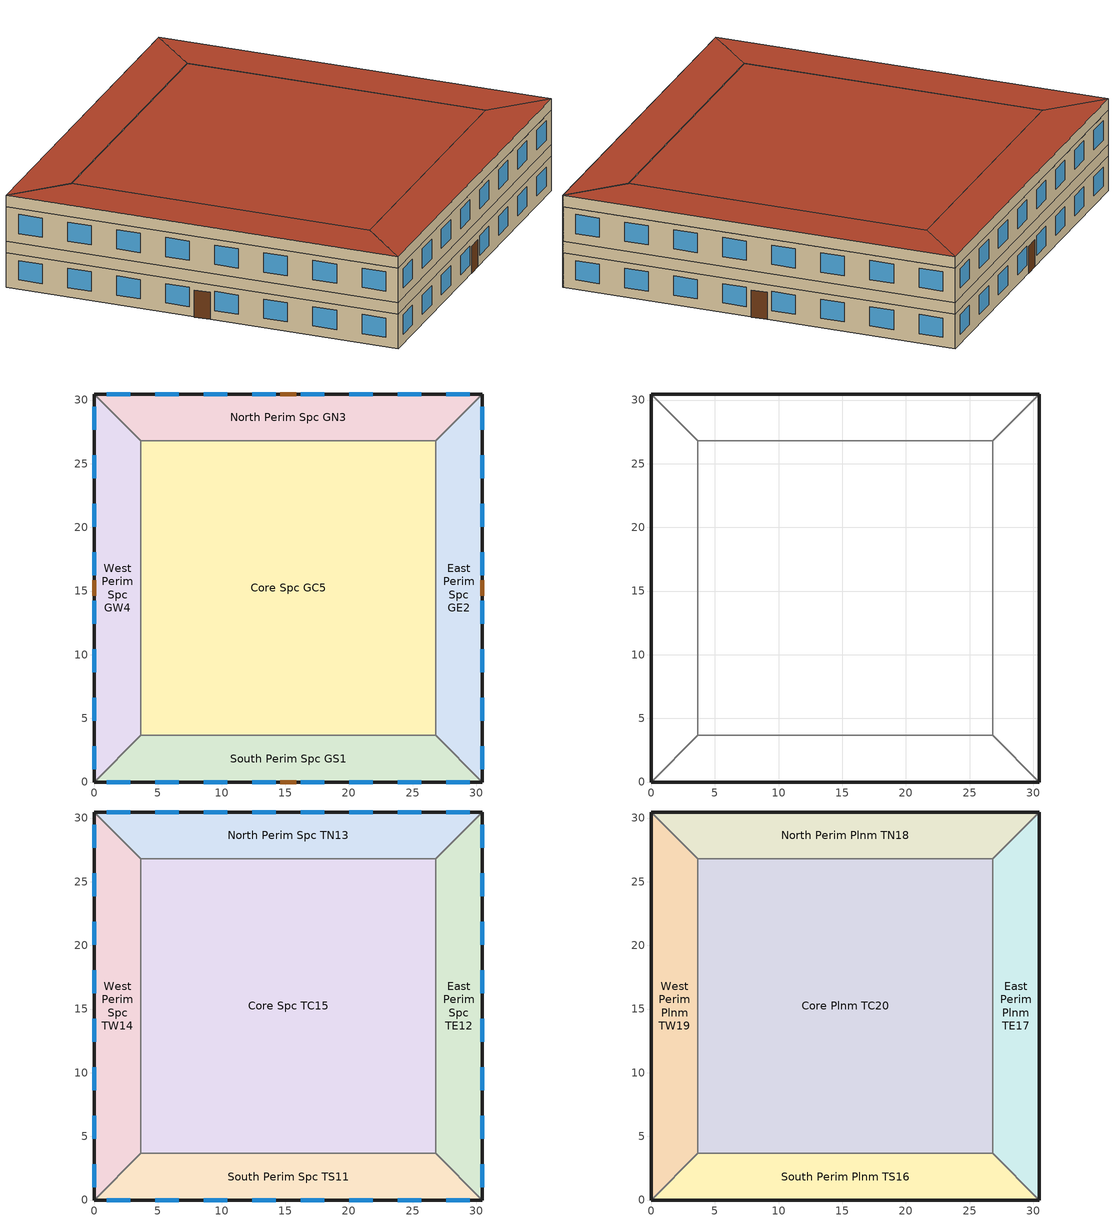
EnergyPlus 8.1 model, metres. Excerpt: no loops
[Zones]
South Perim Spc GS1
 floor ground (ext_slab_8in): 30.48,0 0,0 3.66,3.66 26.82,3.66 z0
 wall outside (nonres_ext_wall): 0,0 30.48,0 z0:2.74
 wall to East Perim Spc GE2 (int_wall): 30.48,0 26.82,3.66 z0:2.74
 wall to Core Spc GC5 (int_wall): 26.82,3.66 3.66,3.66 z0:2.74
 wall to West Perim Spc GW4 (int_wall): 3.66,3.66 0,0 z0:2.74
 window (nonres_window): 12.42,0 14.25,0 / 27.66,0 29.49,0 / 0.99,0 2.82,0 / 4.8,0 6.63,0 / 8.61,0 10.44,0 / 16.23,0 18.06,0 / 20.04,0 21.87,0 / 23.85,0 25.68,0 z0.76:2.29
 door (OpaqueDoor): 14.63,0 15.85,0 z0:2.13
 ceiling to South Perim Plnm GS6 (DropCeiling): 0,0 30.48,0 26.82,3.66 3.66,3.66 z2.74
East Perim Spc GE2
 floor ground (ext_slab_8in): 30.48,30.48 30.48,0 26.82,3.66 26.82,26.82 z0
 wall outside (nonres_ext_wall): 30.48,0 30.48,30.48 z0:2.74
 wall to North Perim Spc GN3 (int_wall): 30.48,30.48 26.82,26.82 z0:2.74
 wall to Core Spc GC5 (int_wall): 26.82,26.82 26.82,3.66 z0:2.74
 window (nonres_window): 30.48,12.42 30.48,14.25 / 30.48,27.66 30.48,29.49 / 30.48,0.99 30.48,2.82 / 30.48,4.8 30.48,6.63 / 30.48,8.61 30.48,10.44 / 30.48,16.23 30.48,18.06 / 30.48,20.04 30.48,21.87 / 30.48,23.85 30.48,25.68 z0.76:2.29
 door (OpaqueDoor): 30.48,14.63 30.48,15.85 z0:2.13
 ceiling to East Perim Plnm GE7 (DropCeiling): 30.48,30.48 26.82,26.82 26.82,3.66 30.48,0 z2.74
North Perim Spc GN3
 floor ground (ext_slab_8in): 30.48,30.48 26.82,26.82 3.66,26.82 0,30.48 z0
 wall outside (nonres_ext_wall): 30.48,30.48 0,30.48 z0:2.74
 wall to West Perim Spc GW4 (int_wall): 0,30.48 3.66,26.82 z0:2.74
 wall to Core Spc GC5 (int_wall): 3.66,26.82 26.82,26.82 z0:2.74
 window (nonres_window): 18.06,30.48 16.23,30.48 / 2.82,30.48 0.99,30.48 / 29.49,30.48 27.66,30.48 / 25.68,30.48 23.85,30.48 / 21.87,30.48 20.04,30.48 / 14.25,30.48 12.42,30.48 / 6.63,30.48 4.8,30.48 / 10.44,30.48 8.61,30.48 z0.76:2.29
 door (OpaqueDoor): 15.85,30.48 14.63,30.48 z0:2.13
 ceiling to North Perim Plnm GN8 (DropCeiling): 0,30.48 3.66,26.82 26.82,26.82 30.48,30.48 z2.74
West Perim Spc GW4
 floor ground (ext_slab_8in): 0,30.48 3.66,26.82 3.66,3.66 0,0 z0
 wall outside (nonres_ext_wall): 0,30.48 0,0 z0:2.74
 wall to Core Spc GC5 (int_wall): 3.66,3.66 3.66,26.82 z0:2.74
 window (nonres_window): 0,18.06 0,16.23 / 0,2.82 0,0.99 / 0,29.49 0,27.66 / 0,25.68 0,23.85 / 0,21.87 0,20.04 / 0,14.25 0,12.42 / 0,10.44 0,8.61 / 0,6.63 0,4.8 z0.76:2.29
 door (OpaqueDoor): 0,15.85 0,14.63 z0:2.13
 ceiling to West Perim Plnm GW9 (DropCeiling): 0,30.48 0,0 3.66,3.66 3.66,26.82 z2.74
Core Spc GC5
 floor ground (ext_slab_8in): 26.82,26.82 26.82,3.66 3.66,3.66 3.66,26.82 z0
 ceiling to Core Plnm GC10 (DropCeiling): 3.66,26.82 3.66,3.66 26.82,3.66 26.82,26.82 z2.74
South Perim Plnm GS6
 wall outside (nonres_ext_wall): 0,0 30.48,0 z2.74:3.66
 wall to East Perim Plnm GE7 (int_wall): 30.48,0 26.82,3.66 z2.74:3.66
 wall to Core Plnm GC10 (int_wall): 26.82,3.66 3.66,3.66 z2.74:3.66
 wall to West Perim Plnm GW9 (int_wall): 3.66,3.66 0,0 z2.74:3.66
East Perim Plnm GE7
 wall outside (nonres_ext_wall): 30.48,0 30.48,30.48 z2.74:3.66
 wall to North Perim Plnm GN8 (int_wall): 30.48,30.48 26.82,26.82 z2.74:3.66
 wall to Core Plnm GC10 (int_wall): 26.82,26.82 26.82,3.66 z2.74:3.66
North Perim Plnm GN8
 wall outside (nonres_ext_wall): 30.48,30.48 0,30.48 z2.74:3.66
 wall to West Perim Plnm GW9 (int_wall): 0,30.48 3.66,26.82 z2.74:3.66
 wall to Core Plnm GC10 (int_wall): 3.66,26.82 26.82,26.82 z2.74:3.66
West Perim Plnm GW9
 wall outside (nonres_ext_wall): 0,30.48 0,0 z2.74:3.66
 wall to Core Plnm GC10 (int_wall): 3.66,3.66 3.66,26.82 z2.74:3.66
South Perim Spc TS11
 floor to South Perim Plnm GS6 (int_slab_floor): 30.48,0 0,0 3.66,3.66 26.82,3.66 z3.66
 wall outside (nonres_ext_wall): 0,0 30.48,0 z3.66:6.4
 wall to East Perim Spc TE12 (int_wall): 30.48,0 26.82,3.66 z3.66:6.4
 wall to Core Spc TC15 (int_wall): 26.82,3.66 3.66,3.66 z3.66:6.4
 wall to West Perim Spc TW14 (int_wall): 3.66,3.66 0,0 z3.66:6.4
 window (nonres_window): 27.66,0 29.49,0 / 0.99,0 2.82,0 / 4.8,0 6.63,0 / 8.61,0 10.44,0 / 12.42,0 14.25,0 / 16.23,0 18.06,0 / 20.04,0 21.87,0 / 23.85,0 25.68,0 z4.42:5.94
 ceiling to South Perim Plnm TS16 (DropCeiling): 0,0 30.48,0 26.82,3.66 3.66,3.66 z6.4
East Perim Spc TE12
 floor to East Perim Plnm GE7 (int_slab_floor): 30.48,30.48 30.48,0 26.82,3.66 26.82,26.82 z3.66
 wall outside (nonres_ext_wall): 30.48,0 30.48,30.48 z3.66:6.4
 wall to North Perim Spc TN13 (int_wall): 30.48,30.48 26.82,26.82 z3.66:6.4
 wall to Core Spc TC15 (int_wall): 26.82,26.82 26.82,3.66 z3.66:6.4
 window (nonres_window): 30.48,27.66 30.48,29.49 / 30.48,0.99 30.48,2.82 / 30.48,4.8 30.48,6.63 / 30.48,8.61 30.48,10.44 / 30.48,12.42 30.48,14.25 / 30.48,16.23 30.48,18.06 / 30.48,20.04 30.48,21.87 / 30.48,23.85 30.48,25.68 z4.42:5.94
 ceiling to East Perim Plnm TE17 (DropCeiling): 30.48,30.48 26.82,26.82 26.82,3.66 30.48,0 z6.4
North Perim Spc TN13
 floor to North Perim Plnm GN8 (int_slab_floor): 30.48,30.48 26.82,26.82 3.66,26.82 0,30.48 z3.66
 wall outside (nonres_ext_wall): 30.48,30.48 0,30.48 z3.66:6.4
 wall to West Perim Spc TW14 (int_wall): 0,30.48 3.66,26.82 z3.66:6.4
 wall to Core Spc TC15 (int_wall): 3.66,26.82 26.82,26.82 z3.66:6.4
 window (nonres_window): 2.82,30.48 0.99,30.48 / 29.49,30.48 27.66,30.48 / 25.68,30.48 23.85,30.48 / 21.87,30.48 20.04,30.48 / 18.06,30.48 16.23,30.48 / 14.25,30.48 12.42,30.48 / 10.44,30.48 8.61,30.48 / 6.63,30.48 4.8,30.48 z4.42:5.94
 ceiling to North Perim Plnm TN18 (DropCeiling): 0,30.48 3.66,26.82 26.82,26.82 30.48,30.48 z6.4
West Perim Spc TW14
 floor to West Perim Plnm GW9 (int_slab_floor): 0,30.48 3.66,26.82 3.66,3.66 0,0 z3.66
 wall outside (nonres_ext_wall): 0,30.48 0,0 z3.66:6.4
 wall to Core Spc TC15 (int_wall): 3.66,3.66 3.66,26.82 z3.66:6.4
 window (nonres_window): 0,2.82 0,0.99 / 0,29.49 0,27.66 / 0,25.68 0,23.85 / 0,21.87 0,20.04 / 0,18.06 0,16.23 / 0,14.25 0,12.42 / 0,10.44 0,8.61 / 0,6.63 0,4.8 z4.42:5.94
 ceiling to West Perim Plnm TW19 (DropCeiling): 0,30.48 0,0 3.66,3.66 3.66,26.82 z6.4
Core Spc TC15
 floor to Core Plnm GC10 (int_slab_floor): 26.82,26.82 26.82,3.66 3.66,3.66 3.66,26.82 z3.66
 ceiling to Core Plnm TC20 (DropCeiling): 3.66,26.82 3.66,3.66 26.82,3.66 26.82,26.82 z6.4
South Perim Plnm TS16
 wall outside (nonres_ext_wall): 0,0 30.48,0 z6.4:7.31
 wall to East Perim Plnm TE17 (int_wall): 30.48,0 26.82,3.66 z6.4:7.31
 wall to Core Plnm TC20 (int_wall): 26.82,3.66 3.66,3.66 z6.4:7.31
 wall to West Perim Plnm TW19 (int_wall): 3.66,3.66 0,0 z6.4:7.31
 roof outside (nonres_roof): 0,0 30.48,0 26.82,3.66 3.66,3.66 z7.31
East Perim Plnm TE17
 wall outside (nonres_ext_wall): 30.48,0 30.48,30.48 z6.4:7.31
 wall to North Perim Plnm TN18 (int_wall): 30.48,30.48 26.82,26.82 z6.4:7.31
 wall to Core Plnm TC20 (int_wall): 26.82,26.82 26.82,3.66 z6.4:7.31
 roof outside (nonres_roof): 30.48,30.48 26.82,26.82 26.82,3.66 30.48,0 z7.31
North Perim Plnm TN18
 wall outside (nonres_ext_wall): 30.48,30.48 0,30.48 z6.4:7.31
 wall to West Perim Plnm TW19 (int_wall): 0,30.48 3.66,26.82 z6.4:7.31
 wall to Core Plnm TC20 (int_wall): 3.66,26.82 26.82,26.82 z6.4:7.31
 roof outside (nonres_roof): 0,30.48 3.66,26.82 26.82,26.82 30.48,30.48 z7.31
West Perim Plnm TW19
 wall outside (nonres_ext_wall): 0,30.48 0,0 z6.4:7.31
 wall to Core Plnm TC20 (int_wall): 3.66,3.66 3.66,26.82 z6.4:7.31
 roof outside (nonres_roof): 0,30.48 0,0 3.66,3.66 3.66,26.82 z7.31
Core Plnm TC20
 roof outside (nonres_roof): 3.66,26.82 3.66,3.66 26.82,3.66 26.82,26.82 z7.31
[Building]
Office Small AEDG-50: North Axis {deg}=0; Terrain=Suburbs; Loads Convergence Tolerance Value=0.5; Temperature Convergence Tolerance Value {deltaC}=0.4; Solar Distribution=FullInteriorAndExterior; Maximum Number of Warmup Days=25; Minimum Number of Warmup Days=6
[Site:Location]
Site:Location=Helena Regional Airport_MT_USA Design_Conditions; Latitude {N+ S-}=46.6; Longitude {W- E+}=-111.97; Time Zone Relative to GMT {GMT+/-}=-7; Elevation {m}=1167
[SizingPeriod:DesignDay] Day of Month=21; Dry-Bulb Temperature Range Modifier Type=DefaultMultipliers; Humidity Condition Type=Wetbulb; Barometric Pressure {Pa}=88069; Rain {Yes/No}=No; Snow on ground {Yes/No}=No; Daylight Savings Time Indicator=No
Name | Month | Day Type | Maximum Dry-Bulb Temperature {C} | Daily Dry-Bulb Temperature Range {C} | Wetbulb at Maximum Dry-Bulb {C} | Wind Speed {m/s} design conditions vs. traditional 6.71 m/s (15 mph) | Wind Direction {Degrees; N=0, S=180} | Solar Model Indicator | Clearness {0.0 to 1.1} | Wind Speed {m/s} design conditions vs. traditional 3.35 m/s (7mph) | ASHRAE Clear Sky Optical Depth for Beam Irradiance (taub) | ASHRAE Clear Sky Optical Depth for Diffuse Irradiance (taud)
Helena Regional Airport Ann Htg 99.6% Condns DB | 12 | WinterDesignDay | -26.3 | 0 | -26.3 | 1.6 | 300 | ASHRAEClearSky | 0
Helena Regional Airport Ann Clg .4% Condns DB=>MWB | 7 | SummerDesignDay | 33.7 | 16.1 | 16.4 |  | 290 | ASHRAETau |  | 4.9 | 0.38 | 2.232
[Site:WaterMainsTemperature]
Calculation Method=Correlation; Annual Average Outdoor Air Temperature {C}=7.1; Maximum Difference In Monthly Average Outdoor Air Temperatures {deltaC}=25.5
[Material]
Name | Roughness | Thickness {m} | Conductivity {W/m-K} | Density {kg/m3} | Specific Heat {J/kg-K} | Thermal Absorptance | Solar Absorptance | Visible Absorptance | Absorptance:Thermal | Absorptance:Solar | Absorptance:Visible
StdWood 6in | MediumSmooth | 0.15 | 0.12 | 540 | 1210 | 0.9 | 0.7 | 0.7
AC02 Acoustic Ceiling | MediumSmooth | 0.0127 | 0.057 | 288 | 1339 | 0.9 | 0.7 | 0.2
F08 Metal surface | Smooth | 0.0008 | 45.28 | 7824 | 500
F13 Built-up roofing | Rough | 0.0095 | 0.16 | 1120 | 1460 |  |  |  | 0.9 | 0.7
G01 13mm gypsum board | Smooth | 0.0127 | 0.16 | 800 | 1090 |  |  |  | 0.9 | 0.7 | 0.5
200mm Normalweight concrete wall; 200mm Normalweight concrete floor | MediumRough | 0.2032 | 2.31 | 2322 | 832
100mm Normalweight concrete floor | MediumRough | 0.1016 | 2.31 | 2322 | 832
[Material:NoMass]
CP02 CARPET PAD: VeryRough, 0.21648, 0.9, 0.7, 0.8
Nonres_Roof_Insulation: MediumSmooth, 2.59654, 0.9, 0.7, 0.7
Nonres_Exterior_Wall_Insulation: MediumSmooth, 1.37501, 0.9, 0.7, 0.7
Std Opaque Door Panel: MediumRough, 0.123457, 0.9, 0.7, 0.7
[Construction]
DropCeiling: AC02 Acoustic Ceiling
OpaqueDoor: Std Opaque Door Panel
int_wall: G01 13mm gypsum board, G01 13mm gypsum board
ext_slab_8in: 200mm Normalweight concrete floor
int_slab_floor: 100mm Normalweight concrete floor, CP02 CARPET PAD
nonres_roof: F13 Built-up roofing, Nonres_Roof_Insulation, F08 Metal surface
nonres_ext_wall: 200mm Normalweight concrete wall, Nonres_Exterior_Wall_Insulation, G01 13mm gypsum board
nonres_window: SimpleWindowLayer
Interior Furnishings: StdWood 6in
[WindowMaterial:SimpleGlazingSystem]
SimpleWindowLayer: U-Factor {W/m2-K}=3.24; Solar Heat Gain Coefficient=0.39; Visible Transmittance=0.495
[Zone] Type=1; Multiplier=1; Ceiling Height {m}=autocalculate; Volume {m3}=autocalculate; Floor Area {m2}=autocalculate
Name | Part of Total Floor Area
South Perim Spc GS1; East Perim Spc GE2; North Perim Spc GN3; West Perim Spc GW4; Core Spc GC5; South Perim Spc TS11; East Perim Spc TE12; North Perim Spc TN13; West Perim Spc TW14; Core Spc TC15 | Yes
South Perim Plnm GS6; East Perim Plnm GE7; North Perim Plnm GN8; West Perim Plnm GW9; Core Plnm GC10; South Perim Plnm TS16; East Perim Plnm TE17; North Perim Plnm TN18; West Perim Plnm TW19; Core Plnm TC20 | No
[InternalMass] Construction=Interior Furnishings
Name | Zone | Surface Area {m2}
SOUTH PERIM SPC GS1 Internal Mass | SOUTH PERIM SPC GS1 | 196.2
EAST PERIM SPC GE2 Internal Mass | EAST PERIM SPC GE2 | 196.2
NORTH PERIM SPC GN3 Internal Mass | NORTH PERIM SPC GN3 | 196.2
WEST PERIM SPC GW4 Internal Mass | WEST PERIM SPC GW4 | 196.2
CORE SPC GC5 Internal Mass | CORE SPC GC5 | 1073.12
SOUTH PERIM SPC TS11 Internal Mass | SOUTH PERIM SPC TS11 | 196.2
EAST PERIM SPC TE12 Internal Mass | EAST PERIM SPC TE12 | 196.2
NORTH PERIM SPC TN13 Internal Mass | NORTH PERIM SPC TN13 | 196.2
WEST PERIM SPC TW14 Internal Mass | WEST PERIM SPC TW14 | 196.2
CORE SPC TC15 Internal Mass | CORE SPC TC15 | 1073.12
[GroundHeatTransfer:Control]
GTP Control: Run Basement Preprocessor=No; Run Slab Preprocessor=Yes
[GroundHeatTransfer:Slab:Materials]
NMAT: Number of materials=2; ALBEDO: Surface Albedo: No Snow=0.16; ALBEDO: Surface Albedo: Snow=0.4; EPSLW: Surface Emissivity: No Snow=0.95; EPSLW: Surface Emissivity: Snow=0.95; Z0: Surface Roughness: No Snow {cm}=0.75; Z0: Surface Roughness: Snow {cm}=0.05; HIN: Indoor HConv: Downward Flow {W/m2-K}=6; HIN: Indoor HConv: Upward {W/m2-K}=9
[GroundHeatTransfer:Slab:MatlProps]
RHO: Slab Material density {kg/m3}=2322; RHO: Soil Density {kg/m3}=1200; CP: Slab CP {J/kg-K}=832; CP: Soil CP {J/kg-K}=1200; TCON: Slab k {W/m-K}=2.31; TCON: Soil k {W/m-K}=1
[GroundHeatTransfer:Slab:BoundConds]
EVTR: Is surface evapotranspiration modeled=FALSE; FIXBC: is the lower boundary at a fixed temperature=TRUE; TDEEPin {C}=10; USRHflag: Is the ground surface h specified by the user?=False
[GroundHeatTransfer:Slab:BldgProps]
IYRS: Number of years to iterate=10; Shape: Slab shape=0; HBLDG: Building height {m}=7.31; TIN1: January Indoor Average Temperature Setpoint {C}=21.111; TIN2: February Indoor Average Temperature Setpoint {C}=21.111; TIN3: March Indoor Average Temperature Setpoint {C}=21.111; TIN4: April Indoor Average Temperature Setpoint {C}=21.111; TIN5: May Indoor Average Temperature Setpoint {C}=21.111; TIN6: June Indoor Average Temperature Setpoint {C}=23.889; TIN7: July Indoor Average Temperature Setpoint {C}=23.889; TIN8: August Indoor Average Temperature Setpoint {C}=23.889; TIN9: September Indoor Average Temperature Setpoint {C}=23.889; TIN10: October Indoor Average Temperature Setpoint {C}=21.111; TIN11: November Indoor Average Temperature Setpoint {C}=21.111; TIN12: December Indoor Average Temperature Setpoint {C}=21.111; TINAmp: Daily Indoor sine wave variation amplitude {deltaC}=0; ConvTol: Convergence Tolerance=0.1
[GroundHeatTransfer:Slab:Insulation]
RINS: R value of under slab insulation {m2-K/W}=0; DINS: Width of strip of under slab insulation {m}=0; RVINS: R value of vertical insulation {m2-K/W}=0; ZVINS: Depth of vertical insulation {m}=0.2; IVINS: Flag: Is there vertical insulation=0
[GroundHeatTransfer:Slab:EquivalentSlab]
APRatio: The area to perimeter ratio for this slab {m}=7.62; SLABDEPTH: Thickness of slab on grade {m}=0.2032; CLEARANCE: Distance from edge of slab to domain edge {m}=15; ZCLEARANCE: Distance from bottom of slab to domain bottom {m}=15
[People] Number of People Schedule=Occ 1/0; Number of People Calculation Method=Area/Person; Zone Floor Area per Person {m2/person}=18.6; Fraction Radiant=0.3; Sensible Heat Fraction=AUTOCALCULATE; Activity Level Schedule=ActSched; Enable ASHRAE 55 Comfort Warnings=No; Mean Radiant Temperature Calculation Type=ZoneAveraged
Name | Zone or ZoneList
People1 | South Perim Spc GS1
People2 | East Perim Spc GE2
People3 | North Perim Spc GN3
People4 | West Perim Spc GW4
People5 | Core Spc GC5
People6 | South Perim Spc TS11
People7 | East Perim Spc TE12
People8 | North Perim Spc TN13
People9 | West Perim Spc TW14
People10 | Core Spc TC15
[Lights] Schedule=Lgt 1/0; Design Level Calculation Method=Watts/Area; Watts per Zone Floor Area {W/m2}=14.6615; Fraction Radiant=0.7; Fraction Replaceable=1; Return Air Fraction Calculated from Plenum Temperature=No
Name | Zone or ZoneList
Lights1 | South Perim Spc GS1
Lights2 | East Perim Spc GE2
Lights3 | North Perim Spc GN3
Lights4 | West Perim Spc GW4
Lights5 | Core Spc GC5
Lights6 | South Perim Spc TS11
Lights7 | East Perim Spc TE12
Lights8 | North Perim Spc TN13
Lights9 | West Perim Spc TW14
Lights10 | Core Spc TC15
[ElectricEquipment] Schedule=BLDG_EQUIP_SCH_AEDG; Design Level Calculation Method=Watts/Area; Watts per Zone Floor Area {W/m2}=8.07375; Fraction Radiant=0.25
Name | Zone or ZoneList
Equip1 | South Perim Spc GS1
Equip2 | East Perim Spc GE2
Equip3 | North Perim Spc GN3
Equip4 | West Perim Spc GW4
Equip5 | Core Spc GC5
Equip6 | South Perim Spc TS11
Equip7 | East Perim Spc TE12
Equip8 | North Perim Spc TN13
Equip9 | West Perim Spc TW14
Equip10 | Core Spc TC15
[ZoneInfiltration:DesignFlowRate] Schedule=Space Inf 1/0/1; Design Flow Rate Calculation Method=Flow/ExteriorArea; Design Flow Rate {m3/s}=0; Constant Term Coefficient=0; Temperature Term Coefficient=0; Velocity Term Coefficient=0.224; Velocity Squared Term Coefficient=0
Name | Zone or ZoneList | Flow per Exterior Surface Area {m3/s-m2}
Infil1 | South Perim Spc GS1 | 0.001024
Infil2 | East Perim Spc GE2 | 0.001024
Infil3 | North Perim Spc GN3 | 0.001024
Infil4 | West Perim Spc GW4 | 0.001024
Infil5 | Core Spc GC5 | 0.001024
Infil6 | South Perim Spc TS11 | 0.001024
Infil7 | East Perim Spc TE12 | 0.001024
Infil8 | North Perim Spc TN13 | 0.001024
Infil9 | West Perim Spc TW14 | 0.001024
Infil10 | Core Spc TC15 | 0.001024
Infil11 | South Perim Plnm GS6 | 0.001024
Infil12 | East Perim Plnm GE7 | 0.001024
Infil13 | North Perim Plnm GN8 | 0.001024
Infil14 | West Perim Plnm GW9 | 0.001024
Infil15 | Core Plnm GC10 | 0
Infil16 | South Perim Plnm TS16 | 0.000227
Infil17 | East Perim Plnm TE17 | 0.000227
Infil18 | North Perim Plnm TN18 | 0.000227
Infil19 | West Perim Plnm TW19 | 0.000227
Infil20 | Core Plnm TC20 | 0.000227
[Exterior:Lights] Control Option=AstronomicalClock
Name | Schedule | Design Level {W}
ParkingLot_Lights | ParkingLightsSch | 4896
OtherExterior_Lights | Always-On | 3294
[AirLoopHVAC:ReturnPlenum]
Name | Zone
South Perim Spc GS1 Zone Return Plenum | South Perim Plnm GS6
South Perim Spc TS11 Zone Return Plenum | South Perim Plnm TS16
East Perim Spc GE2 Zone Return Plenum | East Perim Plnm GE7
East Perim Spc TE12 Zone Return Plenum | East Perim Plnm TE17
North Perim Spc GN3 Zone Return Plenum | North Perim Plnm GN8
North Perim Spc TN13 Zone Return Plenum | North Perim Plnm TN18
West Perim Spc GW4 Zone Return Plenum | West Perim Plnm GW9
West Perim Spc TW14 Zone Return Plenum | West Perim Plnm TW19
Core Spc GC5 Zone Return Plenum | Core Plnm GC10
Core Spc TC15 Zone Return Plenum | Core Plnm TC20
[EnergyManagementSystem:Sensor]
Demand: *; Electricity:Facility
CPP_Event_Sensor: DR_Event; Schedule Value
OAT: *; Site Outdoor Air Drybulb Temperature
PSZ1_OASch; PSZ2_OASch; PSZ3_OASch; PSZ4_OASch; PSZ5_OASch; PSZ6_OASch; PSZ7_OASch; PSZ8_OASch; PSZ9_OASch; PSZ10_OASch: MinOA_Sched; Schedule Value
PSZ1_OAFracSch; PSZ2_OAFracSch; PSZ3_OAFracSch; PSZ4_OAFracSch; PSZ5_OAFracSch; PSZ6_OAFracSch; PSZ7_OAFracSch; PSZ8_OAFracSch; PSZ9_OAFracSch; PSZ10_OAFracSch: MinOAFracSch_Base; Schedule Value
[EnergyManagementSystem:Program]
DR_Post_Process: SET DR_Demand = 0; SET DR_Pre_Demand=0; SET DR_Post_Demand=0; IF CPP_Event_Sensor==1; SET DR_Demand = Demand*12/3600; ENDIF; IF CPP_Event_Sensor>0; SET DR_FullDay = Demand*12 /3600; ENDIF
AEDG_BldgLoad: SET F2_Heating = PSZ1_Heating + PSZ2_Heating + PSZ3_Heating + PSZ4_Heating + PSZ5_Heating; SET F2_Cooling = PSZ1_Cooling + PSZ2_Cooling + PSZ3_Cooling + PSZ4_Cooling + PSZ5_Cooling; SET F1_Heating = PSZ6_Heating + PSZ7_Heating + PSZ8_Heating + PSZ9_Heating + PSZ10_Heating; SET F1_Cooling = PSZ6_Cooling + PSZ7_Cooling + PSZ8_Cooling + PSZ9_Cooling + PSZ10_Cooling; SET BldgHeating = F1_Heating + F2_Heating; SET BldgCooling = F1_Cooling + F2_Cooling
Night_Purge_Availability: SET OATPrev2Days = @TrendAverage OAT_Trend 288; IF OATPrev2Days >15.6 && Hour>=4 && Hour<5 && OAT<18.3 && Holiday==0 && DayofWeek>1; SET NP_A =1; SET NC_A=0; Set MinOA=1; ELSE; SET NP_A=0; SET NC_A=1; SET MinOA=Null; ENDIF
Set_FanCtl_Par1: SET FanPwrExp = 2.2; SET HeatSpeed = 0.9; SET VenSpeed = 0.4; SET Stage1Speed = 0.9; SET Stage2Speed = 0.9; SET EcoSpeed = 0.75
Set_FanCtl_Par2: SET PSZ1_OADesignMass = 0.08; SET PSZ2_OADesignMass = 0.08; SET PSZ3_OADesignMass = 0.08; SET PSZ4_OADesignMass = 0.08; SET PSZ5_OADesignMass = 0.43; SET PSZ6_OADesignMass = 0.08; SET PSZ7_OADesignMass = 0.08; SET PSZ8_OADesignMass = 0.08; SET PSZ9_OADesignMass = 0.08; SET PSZ10_OADesignMass = 0.43
PSZ1_FanControl: IF PSZ1_HtgRTF > 0; SET PSZ1_Htg = PSZ1_HtgRTF; SET PSZ1_Ven = 1 - PSZ1_HtgRTF; SET PSZ1_Eco = 0; SET PSZ1_Stage1 = 0; SET PSZ1_Stage2 = 0; ELSE; SET PSZ1_Htg = 0; SET PSZ1_MinOA1 = PSZ1_OADesignMass * PSZ1_OASch; SET PSZ1_MinOA2 = PSZ1_DesignFlowMass * PSZ1_OAFracSch; SET PSZ1_MinOA = @Max PSZ1_MinOA1 PSZ1_MinOA2; IF  PSZ1_ClgRTF > 0; SET PSZ1_Stage1 = PSZ1_ClgRTF; SET PSZ1_Stage2 = 0; IF PSZ1_OAFlowMass > PSZ1_MinOA; SET PSZ1_Eco = 1-PSZ1_ClgRTF; SET PSZ1_Ven = 0; ELSE; SET PSZ1_Eco = 0; SET PSZ1_Ven = 1-PSZ1_ClgRTF; ENDIF; ELSE; SET PSZ1_Stage1 = 0; SET PSZ1_Stage2 = 0; IF PSZ1_OAFlowMass > PSZ1_MinOA; SET PSZ1_Eco = 1.0; SET PSZ1_Ven = 0; ELSE; SET PSZ1_Eco = 0; SET PSZ1_Ven = 1.0; ENDIF; ENDIF; ENDIF; SET PSZ1_FPR = PSZ1_Ven * (VenSpeed ^ FanPwrExp); SET PSZ1_FPR = PSZ1_FPR + PSZ1_Eco * (EcoSpeed ^ FanPwrExp); SET PSZ1_FPR1 = PSZ1_Stage1 * (Stage1Speed ^ FanPwrExp); SET PSZ1_FPR = PSZ1_FPR + PSZ1_FPR1; SET PSZ1_FPR2 = PSZ1_Stage2 * (Stage2Speed ^ FanPwrExp); SET PSZ1_FPR = PSZ1_FPR + PSZ1_FPR2; SET PSZ1_FPR3 = PSZ1_Htg * (HeatSpeed ^ FanPwrExp); SET PSZ1_FanPwrRatio = PSZ1_FPR +  PSZ1_FPR3; SET PSZ1_FanPressure = PSZ1_FanDesignPressure * PSZ1_FanPwrRatio
PSZ2_FanControl: IF PSZ2_HtgRTF > 0; SET PSZ2_Htg = PSZ2_HtgRTF; SET PSZ2_Ven = 1 - PSZ2_HtgRTF; SET PSZ2_Eco = 0; SET PSZ2_Stage1 = 0; SET PSZ2_Stage2 = 0; ELSE; SET PSZ2_Htg = 0; SET PSZ2_MinOA1 = PSZ2_OADesignMass * PSZ2_OASch; SET PSZ2_MinOA2 = PSZ2_DesignFlowMass * PSZ2_OAFracSch; SET PSZ2_MinOA = @Max PSZ2_MinOA1 PSZ2_MinOA2; IF  PSZ2_ClgRTF > 0; SET PSZ2_Stage1 = PSZ2_ClgRTF; SET PSZ2_Stage2 = 0; IF PSZ2_OAFlowMass > PSZ2_MinOA; SET PSZ2_Eco = 1-PSZ2_ClgRTF; SET PSZ2_Ven = 0; ELSE; SET PSZ2_Eco = 0; SET PSZ2_Ven = 1-PSZ2_ClgRTF; ENDIF; ELSE; SET PSZ2_Stage1 = 0; SET PSZ2_Stage2 = 0; IF PSZ2_OAFlowMass > PSZ2_MinOA; SET PSZ2_Eco = 1.0; SET PSZ2_Ven = 0; ELSE; SET PSZ2_Eco = 0; SET PSZ2_Ven = 1.0; ENDIF; ENDIF; ENDIF; SET PSZ2_FPR = PSZ2_Ven * (VenSpeed ^ FanPwrExp); SET PSZ2_FPR = PSZ2_FPR + PSZ2_Eco * (EcoSpeed ^ FanPwrExp); SET PSZ2_FPR1 = PSZ2_Stage1 * (Stage1Speed ^ FanPwrExp); SET PSZ2_FPR = PSZ2_FPR + PSZ2_FPR1; SET PSZ2_FPR2 = PSZ2_Stage2 * (Stage2Speed ^ FanPwrExp); SET PSZ2_FPR = PSZ2_FPR + PSZ2_FPR2; SET PSZ2_FPR3 = PSZ2_Htg * (HeatSpeed ^ FanPwrExp); SET PSZ2_FanPwrRatio = PSZ2_FPR +  PSZ2_FPR3; SET PSZ2_FanPressure = PSZ2_FanDesignPressure * PSZ2_FanPwrRatio
PSZ3_FanControl: IF PSZ3_HtgRTF > 0; SET PSZ3_Htg = PSZ3_HtgRTF; SET PSZ3_Ven = 1 - PSZ3_HtgRTF; SET PSZ3_Eco = 0; SET PSZ3_Stage1 = 0; SET PSZ3_Stage2 = 0; ELSE; SET PSZ3_Htg = 0; SET PSZ3_MinOA1 = PSZ3_OADesignMass * PSZ3_OASch; SET PSZ3_MinOA2 = PSZ3_DesignFlowMass * PSZ3_OAFracSch; SET PSZ3_MinOA = @Max PSZ3_MinOA1 PSZ3_MinOA2; IF  PSZ3_ClgRTF > 0; SET PSZ3_Stage1 = PSZ3_ClgRTF; SET PSZ3_Stage2 = 0; IF PSZ3_OAFlowMass > PSZ3_MinOA; SET PSZ3_Eco = 1-PSZ3_ClgRTF; SET PSZ3_Ven = 0; ELSE; SET PSZ3_Eco = 0; SET PSZ3_Ven = 1-PSZ3_ClgRTF; ENDIF; ELSE; SET PSZ3_Stage1 = 0; SET PSZ3_Stage2 = 0; IF PSZ3_OAFlowMass > PSZ3_MinOA; SET PSZ3_Eco = 1.0; SET PSZ3_Ven = 0; ELSE; SET PSZ3_Eco = 0; SET PSZ3_Ven = 1.0; ENDIF; ENDIF; ENDIF; SET PSZ3_FPR = PSZ3_Ven * (VenSpeed ^ FanPwrExp); SET PSZ3_FPR = PSZ3_FPR + PSZ3_Eco * (EcoSpeed ^ FanPwrExp); SET PSZ3_FPR1 = PSZ3_Stage1 * (Stage1Speed ^ FanPwrExp); SET PSZ3_FPR = PSZ3_FPR + PSZ3_FPR1; SET PSZ3_FPR2 = PSZ3_Stage2 * (Stage2Speed ^ FanPwrExp); SET PSZ3_FPR = PSZ3_FPR + PSZ3_FPR2; SET PSZ3_FPR3 = PSZ3_Htg * (HeatSpeed ^ FanPwrExp); SET PSZ3_FanPwrRatio = PSZ3_FPR +  PSZ3_FPR3; SET PSZ3_FanPressure = PSZ3_FanDesignPressure * PSZ3_FanPwrRatio
PSZ4_FanControl: IF PSZ4_HtgRTF > 0; SET PSZ4_Htg = PSZ4_HtgRTF; SET PSZ4_Ven = 1 - PSZ4_HtgRTF; SET PSZ4_Eco = 0; SET PSZ4_Stage1 = 0; SET PSZ4_Stage2 = 0; ELSE; SET PSZ4_Htg = 0; SET PSZ4_MinOA1 = PSZ4_OADesignMass * PSZ4_OASch; SET PSZ4_MinOA2 = PSZ4_DesignFlowMass * PSZ4_OAFracSch; SET PSZ4_MinOA = @Max PSZ4_MinOA1 PSZ4_MinOA2; IF  PSZ4_ClgRTF > 0; SET PSZ4_Stage1 = PSZ4_ClgRTF; SET PSZ4_Stage2 = 0; IF PSZ4_OAFlowMass > PSZ4_MinOA; SET PSZ4_Eco = 1-PSZ4_ClgRTF; SET PSZ4_Ven = 0; ELSE; SET PSZ4_Eco = 0; SET PSZ4_Ven = 1-PSZ4_ClgRTF; ENDIF; ELSE; SET PSZ4_Stage1 = 0; SET PSZ4_Stage2 = 0; IF PSZ4_OAFlowMass > PSZ4_MinOA; SET PSZ4_Eco = 1.0; SET PSZ4_Ven = 0; ELSE; SET PSZ4_Eco = 0; SET PSZ4_Ven = 1.0; ENDIF; ENDIF; ENDIF; SET PSZ4_FPR = PSZ4_Ven * (VenSpeed ^ FanPwrExp); SET PSZ4_FPR = PSZ4_FPR + PSZ4_Eco * (EcoSpeed ^ FanPwrExp); SET PSZ4_FPR1 = PSZ4_Stage1 * (Stage1Speed ^ FanPwrExp); SET PSZ4_FPR = PSZ4_FPR + PSZ4_FPR1; SET PSZ4_FPR2 = PSZ4_Stage2 * (Stage2Speed ^ FanPwrExp); SET PSZ4_FPR = PSZ4_FPR + PSZ4_FPR2; SET PSZ4_FPR3 = PSZ4_Htg * (HeatSpeed ^ FanPwrExp); SET PSZ4_FanPwrRatio = PSZ4_FPR +  PSZ4_FPR3; SET PSZ4_FanPressure = PSZ4_FanDesignPressure * PSZ4_FanPwrRatio
PSZ5_FanControl: IF PSZ5_HtgRTF > 0; SET PSZ5_Htg = PSZ5_HtgRTF; SET PSZ5_Ven = 1 - PSZ5_HtgRTF; SET PSZ5_Eco = 0; SET PSZ5_Stage1 = 0; SET PSZ5_Stage2 = 0; ELSE; SET PSZ5_Htg = 0; SET PSZ5_MinOA1 = PSZ5_OADesignMass * PSZ5_OASch; SET PSZ5_MinOA2 = PSZ5_DesignFlowMass * PSZ5_OAFracSch; SET PSZ5_MinOA = @Max PSZ5_MinOA1 PSZ5_MinOA2; IF  PSZ5_ClgRTF > 0; SET PSZ5_Stage1 = PSZ5_ClgRTF; SET PSZ5_Stage2 = 0; IF PSZ5_OAFlowMass > PSZ5_MinOA; SET PSZ5_Eco = 1-PSZ5_ClgRTF; SET PSZ5_Ven = 0; ELSE; SET PSZ5_Eco = 0; SET PSZ5_Ven = 1-PSZ5_ClgRTF; ENDIF; ELSE; SET PSZ5_Stage1 = 0; SET PSZ5_Stage2 = 0; IF PSZ5_OAFlowMass > PSZ5_MinOA; SET PSZ5_Eco = 1.0; SET PSZ5_Ven = 0; ELSE; SET PSZ5_Eco = 0; SET PSZ5_Ven = 1.0; ENDIF; ENDIF; ENDIF; SET PSZ5_FPR = PSZ5_Ven * (VenSpeed ^ FanPwrExp); SET PSZ5_FPR = PSZ5_FPR + PSZ5_Eco * (EcoSpeed ^ FanPwrExp); SET PSZ5_FPR1 = PSZ5_Stage1 * (Stage1Speed ^ FanPwrExp); SET PSZ5_FPR = PSZ5_FPR + PSZ5_FPR1; SET PSZ5_FPR2 = PSZ5_Stage2 * (Stage2Speed ^ FanPwrExp); SET PSZ5_FPR = PSZ5_FPR + PSZ5_FPR2; SET PSZ5_FPR3 = PSZ5_Htg * (HeatSpeed ^ FanPwrExp); SET PSZ5_FanPwrRatio = PSZ5_FPR +  PSZ5_FPR3; SET PSZ5_FanPressure = PSZ5_FanDesignPressure * PSZ5_FanPwrRatio
PSZ6_FanControl: IF PSZ6_HtgRTF > 0; SET PSZ6_Htg = PSZ6_HtgRTF; SET PSZ6_Ven = 1 - PSZ6_HtgRTF; SET PSZ6_Eco = 0; SET PSZ6_Stage1 = 0; SET PSZ6_Stage2 = 0; ELSE; SET PSZ6_Htg = 0; SET PSZ6_MinOA1 = PSZ6_OADesignMass * PSZ6_OASch; SET PSZ6_MinOA2 = PSZ6_DesignFlowMass * PSZ6_OAFracSch; SET PSZ6_MinOA = @Max PSZ6_MinOA1 PSZ6_MinOA2; IF  PSZ6_ClgRTF > 0; SET PSZ6_Stage1 = PSZ6_ClgRTF; SET PSZ6_Stage2 = 0; IF PSZ6_OAFlowMass > PSZ6_MinOA; SET PSZ6_Eco = 1-PSZ6_ClgRTF; SET PSZ6_Ven = 0; ELSE; SET PSZ6_Eco = 0; SET PSZ6_Ven = 1-PSZ6_ClgRTF; ENDIF; ELSE; SET PSZ6_Stage1 = 0; SET PSZ6_Stage2 = 0; IF PSZ6_OAFlowMass > PSZ6_MinOA; SET PSZ6_Eco = 1.0; SET PSZ6_Ven = 0; ELSE; SET PSZ6_Eco = 0; SET PSZ6_Ven = 1.0; ENDIF; ENDIF; ENDIF; SET PSZ6_FPR = PSZ6_Ven * (VenSpeed ^ FanPwrExp); SET PSZ6_FPR = PSZ6_FPR + PSZ6_Eco * (EcoSpeed ^ FanPwrExp); SET PSZ6_FPR1 = PSZ6_Stage1 * (Stage1Speed ^ FanPwrExp); SET PSZ6_FPR = PSZ6_FPR + PSZ6_FPR1; SET PSZ6_FPR2 = PSZ6_Stage2 * (Stage2Speed ^ FanPwrExp); SET PSZ6_FPR = PSZ6_FPR + PSZ6_FPR2; SET PSZ6_FPR3 = PSZ6_Htg * (HeatSpeed ^ FanPwrExp); SET PSZ6_FanPwrRatio = PSZ6_FPR +  PSZ6_FPR3; SET PSZ6_FanPressure = PSZ6_FanDesignPressure * PSZ6_FanPwrRatio
PSZ7_FanControl: IF PSZ7_HtgRTF > 0; SET PSZ7_Htg = PSZ7_HtgRTF; SET PSZ7_Ven = 1 - PSZ7_HtgRTF; SET PSZ7_Eco = 0; SET PSZ7_Stage1 = 0; SET PSZ7_Stage2 = 0; ELSE; SET PSZ7_Htg = 0; SET PSZ7_MinOA1 = PSZ7_OADesignMass * PSZ7_OASch; SET PSZ7_MinOA2 = PSZ7_DesignFlowMass * PSZ7_OAFracSch; SET PSZ7_MinOA = @Max PSZ7_MinOA1 PSZ7_MinOA2; IF  PSZ7_ClgRTF > 0; SET PSZ7_Stage1 = PSZ7_ClgRTF; SET PSZ7_Stage2 = 0; IF PSZ7_OAFlowMass > PSZ7_MinOA; SET PSZ7_Eco = 1-PSZ7_ClgRTF; SET PSZ7_Ven = 0; ELSE; SET PSZ7_Eco = 0; SET PSZ7_Ven = 1-PSZ7_ClgRTF; ENDIF; ELSE; SET PSZ7_Stage1 = 0; SET PSZ7_Stage2 = 0; IF PSZ7_OAFlowMass > PSZ7_MinOA; SET PSZ7_Eco = 1.0; SET PSZ7_Ven = 0; ELSE; SET PSZ7_Eco = 0; SET PSZ7_Ven = 1.0; ENDIF; ENDIF; ENDIF; SET PSZ7_FPR = PSZ7_Ven * (VenSpeed ^ FanPwrExp); SET PSZ7_FPR = PSZ7_FPR + PSZ7_Eco * (EcoSpeed ^ FanPwrExp); SET PSZ7_FPR1 = PSZ7_Stage1 * (Stage1Speed ^ FanPwrExp); SET PSZ7_FPR = PSZ7_FPR + PSZ7_FPR1; SET PSZ7_FPR2 = PSZ7_Stage2 * (Stage2Speed ^ FanPwrExp); SET PSZ7_FPR = PSZ7_FPR + PSZ7_FPR2; SET PSZ7_FPR3 = PSZ7_Htg * (HeatSpeed ^ FanPwrExp); SET PSZ7_FanPwrRatio = PSZ7_FPR +  PSZ7_FPR3; SET PSZ7_FanPressure = PSZ7_FanDesignPressure * PSZ7_FanPwrRatio
PSZ8_FanControl: IF PSZ8_HtgRTF > 0; SET PSZ8_Htg = PSZ8_HtgRTF; SET PSZ8_Ven = 1 - PSZ8_HtgRTF; SET PSZ8_Eco = 0; SET PSZ8_Stage1 = 0; SET PSZ8_Stage2 = 0; ELSE; SET PSZ8_Htg = 0; SET PSZ8_MinOA1 = PSZ8_OADesignMass * PSZ8_OASch; SET PSZ8_MinOA2 = PSZ8_DesignFlowMass * PSZ8_OAFracSch; SET PSZ8_MinOA = @Max PSZ8_MinOA1 PSZ8_MinOA2; IF  PSZ8_ClgRTF > 0; SET PSZ8_Stage1 = PSZ8_ClgRTF; SET PSZ8_Stage2 = 0; IF PSZ8_OAFlowMass > PSZ8_MinOA; SET PSZ8_Eco = 1-PSZ8_ClgRTF; SET PSZ8_Ven = 0; ELSE; SET PSZ8_Eco = 0; SET PSZ8_Ven = 1-PSZ8_ClgRTF; ENDIF; ELSE; SET PSZ8_Stage1 = 0; SET PSZ8_Stage2 = 0; IF PSZ8_OAFlowMass > PSZ8_MinOA; SET PSZ8_Eco = 1.0; SET PSZ8_Ven = 0; ELSE; SET PSZ8_Eco = 0; SET PSZ8_Ven = 1.0; ENDIF; ENDIF; ENDIF; SET PSZ8_FPR = PSZ8_Ven * (VenSpeed ^ FanPwrExp); SET PSZ8_FPR = PSZ8_FPR + PSZ8_Eco * (EcoSpeed ^ FanPwrExp); SET PSZ8_FPR1 = PSZ8_Stage1 * (Stage1Speed ^ FanPwrExp); SET PSZ8_FPR = PSZ8_FPR + PSZ8_FPR1; SET PSZ8_FPR2 = PSZ8_Stage2 * (Stage2Speed ^ FanPwrExp); SET PSZ8_FPR = PSZ8_FPR + PSZ8_FPR2; SET PSZ8_FPR3 = PSZ8_Htg * (HeatSpeed ^ FanPwrExp); SET PSZ8_FanPwrRatio = PSZ8_FPR +  PSZ8_FPR3; SET PSZ8_FanPressure = PSZ8_FanDesignPressure * PSZ8_FanPwrRatio
PSZ9_FanControl: IF PSZ9_HtgRTF > 0; SET PSZ9_Htg = PSZ9_HtgRTF; SET PSZ9_Ven = 1 - PSZ9_HtgRTF; SET PSZ9_Eco = 0; SET PSZ9_Stage1 = 0; SET PSZ9_Stage2 = 0; ELSE; SET PSZ9_Htg = 0; SET PSZ9_MinOA1 = PSZ9_OADesignMass * PSZ9_OASch; SET PSZ9_MinOA2 = PSZ9_DesignFlowMass * PSZ9_OAFracSch; SET PSZ9_MinOA = @Max PSZ9_MinOA1 PSZ9_MinOA2; IF  PSZ9_ClgRTF > 0; SET PSZ9_Stage1 = PSZ9_ClgRTF; SET PSZ9_Stage2 = 0; IF PSZ9_OAFlowMass > PSZ9_MinOA; SET PSZ9_Eco = 1-PSZ9_ClgRTF; SET PSZ9_Ven = 0; ELSE; SET PSZ9_Eco = 0; SET PSZ9_Ven = 1-PSZ9_ClgRTF; ENDIF; ELSE; SET PSZ9_Stage1 = 0; SET PSZ9_Stage2 = 0; IF PSZ9_OAFlowMass > PSZ9_MinOA; SET PSZ9_Eco = 1.0; SET PSZ9_Ven = 0; ELSE; SET PSZ9_Eco = 0; SET PSZ9_Ven = 1.0; ENDIF; ENDIF; ENDIF; SET PSZ9_FPR = PSZ9_Ven * (VenSpeed ^ FanPwrExp); SET PSZ9_FPR = PSZ9_FPR + PSZ9_Eco * (EcoSpeed ^ FanPwrExp); SET PSZ9_FPR1 = PSZ9_Stage1 * (Stage1Speed ^ FanPwrExp); SET PSZ9_FPR = PSZ9_FPR + PSZ9_FPR1; SET PSZ9_FPR2 = PSZ9_Stage2 * (Stage2Speed ^ FanPwrExp); SET PSZ9_FPR = PSZ9_FPR + PSZ9_FPR2; SET PSZ9_FPR3 = PSZ9_Htg * (HeatSpeed ^ FanPwrExp); SET PSZ9_FanPwrRatio = PSZ9_FPR +  PSZ9_FPR3; SET PSZ9_FanPressure = PSZ9_FanDesignPressure * PSZ9_FanPwrRatio
PSZ10_FanControl: IF PSZ10_HtgRTF > 0; SET PSZ10_Htg = PSZ10_HtgRTF; SET PSZ10_Ven = 1 - PSZ10_HtgRTF; SET PSZ10_Eco = 0; SET PSZ10_Stage1 = 0; SET PSZ10_Stage2 = 0; ELSE; SET PSZ10_Htg = 0; SET PSZ10_MinOA1 = PSZ10_OADesignMass * PSZ10_OASch; SET PSZ10_MinOA2 = PSZ10_DesignFlowMass * PSZ10_OAFracSch; SET PSZ10_MinOA = @Max PSZ10_MinOA1 PSZ10_MinOA2; IF  PSZ10_ClgRTF > 0; SET PSZ10_Stage1 = PSZ10_ClgRTF; SET PSZ10_Stage2 = 0; IF PSZ10_OAFlowMass > PSZ10_MinOA; SET PSZ10_Eco = 1-PSZ10_ClgRTF; SET PSZ10_Ven = 0; ELSE; SET PSZ10_Eco = 0; SET PSZ10_Ven = 1-PSZ10_ClgRTF; ENDIF; ELSE; SET PSZ10_Stage1 = 0; SET PSZ10_Stage2 = 0; IF PSZ10_OAFlowMass > PSZ10_MinOA; SET PSZ10_Eco = 1.0; SET PSZ10_Ven = 0; ELSE; SET PSZ10_Eco = 0; SET PSZ10_Ven = 1.0; ENDIF; ENDIF; ENDIF; SET PSZ10_FPR = PSZ10_Ven * (VenSpeed ^ FanPwrExp); SET PSZ10_FPR = PSZ10_FPR + PSZ10_Eco * (EcoSpeed ^ FanPwrExp); SET PSZ10_FPR1 = PSZ10_Stage1 * (Stage1Speed ^ FanPwrExp); SET PSZ10_FPR = PSZ10_FPR + PSZ10_FPR1; SET PSZ10_FPR2 = PSZ10_Stage2 * (Stage2Speed ^ FanPwrExp); SET PSZ10_FPR = PSZ10_FPR + PSZ10_FPR2; SET PSZ10_FPR3 = PSZ10_Htg * (HeatSpeed ^ FanPwrExp); SET PSZ10_FanPwrRatio = PSZ10_FPR +  PSZ10_FPR3; SET PSZ10_FanPressure = PSZ10_FanDesignPressure * PSZ10_FanPwrRatio
[EnergyManagementSystem:ProgramCallingManager]
DR_Post_Process_Manager: EndOfSystemTimestepAfterHVACReporting; DR_Post_Process
Total Bldg Load EMS: EndOfSystemTimestepBeforeHVACReporting; AEDG_BldgLoad
Night_Purge_Manager: BeginTimestepBeforePredictor; Night_Purge_Availability
Fan_Parameter_manager: BeginNewEnvironment; Set_FanCtl_Par1; Set_FanCtl_Par2
PSZ1_Fan_Manager: BeginTimestepBeforePredictor; PSZ1_FanControl
PSZ2_Fan_Manager: BeginTimestepBeforePredictor; PSZ2_FanControl
PSZ3_Fan_Manager: BeginTimestepBeforePredictor; PSZ3_FanControl
PSZ4_Fan_Manager: BeginTimestepBeforePredictor; PSZ4_FanControl
PSZ5_Fan_Manager: BeginTimestepBeforePredictor; PSZ5_FanControl
PSZ6_Fan_Manager: BeginTimestepBeforePredictor; PSZ6_FanControl
PSZ7_Fan_Manager: BeginTimestepBeforePredictor; PSZ7_FanControl
PSZ8_Fan_Manager: BeginTimestepBeforePredictor; PSZ8_FanControl
PSZ9_Fan_Manager: BeginTimestepBeforePredictor; PSZ9_FanControl
PSZ10_Fan_Manager: BeginTimestepBeforePredictor; PSZ10_FanControl
[EnergyManagementSystem:OutputVariable]
Name | EMS Variable | Type of Data in Variable | Update Frequency | EMS Program or Subroutine
DR_Demand | DR_Demand | Averaged | SystemTimestep | DR_Post_Process
DR_FullDay | DR_FullDay | Averaged | SystemTimestep | DR_Post_Process
Total Building Heating Load | BldgHeating | Summed | SystemTimeStep
Total Building Cooling Load | BldgCooling | Summed | SystemTimeStep
OAT Previous 2 Days | OATPrev2Days | Averaged | SystemTimestep | Night_Purge_Availability
[EnergyManagementSystem:GlobalVariable]
BldgHeating; BldgCooling
ChillerPrev2Days
FanPwrExp: Stage1Speed; Stage2Speed; HeatSpeed; VenSpeed; EcoSpeed
[EnergyManagementSystem:TrendVariable]
OAT_Trend: EMS Variable=OAT; Number of Timesteps to be Logged=288
[AvailabilityManager:Scheduled] Schedule=COMPACT HVAC-ALWAYS 1
PSZ-1 South F2 Availability; PSZ-2 East F2 Availability; PSZ-3 North F2 Availability; PSZ-4 West F2 Availability; PSZ-5 Core F2 Availability; PSZ-6 South F1 Availability; PSZ-7 East F1 Availability; PSZ-8 North F1 Availability; PSZ-9 West F1 Availability; PSZ-10 Core F1 Availability
[AvailabilityManager:NightCycle] Applicability Schedule=Night Cycle Availability; Control Type=CycleOnAny; Thermostat Tolerance {deltaC}=1; Cycling Run Time {s}=3600
Name | Fan Schedule
PSZ-1 South F2 Availability NC | Fans D1-1
PSZ-2 East F2 Availability NC | Fans D1-2
PSZ-3 North F2 Availability NC | Fans D1-3
PSZ-4 West F2 Availability NC | Fans D1-4
PSZ-5 Core F2 Availability NC | Fans D1-5
PSZ-6 South F1 Availability NC | Fans D1-6
PSZ-7 East F1 Availability NC | Fans D1-7
PSZ-8 North F1 Availability NC | Fans D1-8
PSZ-9 West F1 Availability NC | Fans D1-9
PSZ-10 Core F1 Availability NC | Fans D1-10
[AvailabilityManager:NightVentilation] Applicability Schedule=Night Purge Availability; Fan Schedule=Fans D1; Ventilation Temperature Schedule=NightPurge_HTGSETP_SCH; Ventilation Temperature Difference {deltaC}=2; Ventilation Temperature Low Limit {C}=15; Night Venting Flow Fraction=1
Name | Control Zone
Night Purge Spc TW19 | West Perim Plnm TW19
Night Purge Spc TC20 | Core Plnm TC20
[Daylighting:Controls] Total Daylighting Reference Points=1; Fraction of Zone Controlled by First Reference Point=0.8; Fraction of Zone Controlled by Second Reference Point=0; Illuminance Setpoint at First Reference Point {lux}=300; Illuminance Setpoint at Second Reference Point {lux}=300; Lighting Control Type=1; Maximum Allowable Discomfort Glare Index=22; Minimum Input Power Fraction for Continuous Dimming Control=0.1; Minimum Light Output Fraction for Continuous Dimming Control=0.1; Number of Stepped Control Steps=0; Probability Lighting will be Reset When Needed in Manual Stepped Control=1; Availability Schedule=ALWAYS-ON
Name | X-Coordinate of First Reference Point {m} | Y-Coordinate of First Reference Point {m} | Z-Coordinate of First Reference Point {m} | Z-Coordinate of Second Reference Point {m} | Glare Calculation Azimuth Angle of View Direction Clockwise from Zone y-Axis {deg}
South Perim Spc GS1 | 13.335 | 2.438222 | 0.9 | 0.9 | 180
East Perim Spc GE2 | 28.0403 | 13.335 | 0.9 | 0.9 | 90
North Perim Spc GN3 | 17.1435 | 28.0403 | 0.9 | 0.9 | 0
West Perim Spc GW4 | 2.43822 | 17.1435 | 0.9 | 0.9 | 270
South Perim Spc TS11 | 13.335 | 2.438222 | 4.56 | 4.56 | 180
East Perim Spc TE12 | 28.0403 | 13.335 | 4.56 | 4.56 | 90
North Perim Spc TN13 | 17.1435 | 28.0403 | 4.56 | 4.56 | 0
West Perim Spc TW14 | 2.43822 | 17.1435 | 4.56 | 4.56 | 270
[EnergyManagementSystem:Actuator] Actuated Component Type=Schedule:Compact; Actuated Component Control Type=Schedule Value
Name | Actuated Component Unique
NP_A | Night Purge Availability
NC_A | Night Cycle Availability
MinOA | MinOAFracSch_Base
[Schedule:Compact]
Always-On; COMPACT HVAC-ALWAYS 1: Through: 12/31, For: AllDays, Until: 24:00, 1
Occ 1/0: Through: 12/31, For: Weekdays, Until: 06:00, 0, Until: 07:00, 0.1, Until: 08:00, 0.2, Until: 12:00, 0.95, Until: 13:00, 0.5, Until: 17:00, 0.95, Until: 18:00, 0.3, Until: 22:00, 0.1, Until: 24:00, 0.05, For: SummerDesignDay, Until: 06:00, 0, Until: 22:00, 1, Until: 24:00, 0.05, For: Saturday, Until: 06:00, 0, Until: 08:00, 0.1, Until: 12:00, 0.3, Until: 17:00, 0.1, Until: 19:00, 0.05, Until: 24:00, 0, For: WinterDesignDay, Until: 24:00, 0, For: Sunday Holidays AllOtherDays, Until: 06:00, 0, Until: 18:00, 0.05, Until: 24:00, 0
Lgt 1/0: Through: 12/31, For: Weekdays, Until: 05:00, 0.15, Until: 07:00, 0.15, Until: 08:00, 0.3, Until: 17:00, 0.74, Until: 18:00, 0.5, Until: 20:00, 0.3, Until: 22:00, 0.2, Until: 23:00, 0.15, Until: 24:00, 0.15, For: SummerDesignDay, Until: 24:00, 1, For: Saturday, Until: 06:00, 0.15, Until: 08:00, 0.15, Until: 12:00, 0.3, Until: 17:00, 0.15, Until: 24:00, 0.15, For: WinterDesignDay, Until: 24:00, 0, For: Sunday Holidays AllOtherDays, Until: 24:00, 0.15
BLDG_EQUIP_SCH_AEDG: Through: 12/31, For: Weekdays, Until: 08:00, 0.3, Until: 12:00, 0.8, Until: 13:00, 0.65, Until: 17:00, 0.8, Until: 18:00, 0.35, Until: 24:00, 0.3, For: SummerDesignDay, Until: 24:00, 1, For: Saturday, Until: 06:00, 0.2, Until: 08:00, 0.25, Until: 12:00, 0.3, Until: 17:00, 0.25, Until: 24:00, 0.2, For: WinterDesignDay, Until: 24:00, 0, For: Sunday Holidays AllOtherDays, Until: 24:00, 0.2
Space Inf 1/0/1: Through: 12/31, For: WeekDays, Until: 5:00, 1, Until: 22:00, 0.25, Until: 24:00, 1, For: SaturDay, Until: 5:00, 1, Until: 18:00, 0.25, Until: 24:00, 1, For: SummerDesignDay WinterDesignDay, Until: 24:00, 1, For: Sunday AllOtherDays, Until: 24:00, 1
Fans D1: Through: 12/31, For: Weekdays SummerDesignDay WinterDesignDay, Until: 05:00, 0, Until: 22:00, 1, Until: 24:00, 0, For: Saturday, Until: 05:00, 0, Until: 18:00, 1, Until: 24:00, 0, For: Sunday Holidays AllOtherDays, Until: 24:00, 0
Fans D1-1; Fans D1-2; Fans D1-3; Fans D1-4; Fans D1-5; Fans D1-6; Fans D1-7; Fans D1-8; Fans D1-9; Fans D1-10: Through: 12/31, For: Weekdays, Until: 08:00, 0, Until: 22:00, 1, Until: 24:00, 0, For: Saturday, Until: 08:00, 0, Until: 18:00, 1, Until: 24:00, 0, For: SummerDesignDay WinterDesignDay, Until: 05:00, 0, Until: 22:00, 1, Until: 24:00, 0, For: Sunday Holidays AllOtherDays, Until: 24:00, 0
MinOAFracSch_Base: Through: 12/31, For: Weekdays, Until: 07:00, 0.1, Until: 22:00, 0.15, Until: 24:00, 0.1, For: Saturday, Until: 07:00, 0.1, Until: 18:00, 0.15, Until: 24:00, 0.1, For: SummerDesignDay WinterDesignDay, Until: 05:00, 0.1, Until: 22:00, 0.15, Until: 24:00, 0.1, For: Sunday Holidays AllOtherDays, Until: 05:00, 0.1, Until: 18:00, 0.1, Until: 24:00, 0.1
ActSched: Through: 12/31, For: AllDays, Until: 24:00, 132
MinOA_Sched: Through: 12/31, For: Weekdays, Until: 08:00, 0, Until: 22:00, 1, Until: 24:00, 0, For: Saturday, Until: 08:00, 0, Until: 18:00, 1, Until: 24:00, 0, For: SummerDesignDay, Until: 24:00, 1, For: WinterDesignDay, Until: 24:00, 1, For: Sunday Holidays AllOtherDays, Until: 06:00, 0, Until: 18:00, 0, Until: 24:00, 0
Night Cycle Availability: Through: 12/31, For: Weekdays SummerDesignDay WinterDesignDay, Until: 04:00, 1, Until: 8:00, 0, Until: 24:00, 1, For: Saturday, Until: 04:00, 1, Until: 8:00, 0, Until: 24:00, 1, For: Sunday Holidays AllOtherDays, Until: 07:00, 1, Until: 18:00, 1, Until: 24:00, 1
Night Purge Availability: Through: 12/31, For: Weekdays SummerDesignDay WinterDesignDay, Until: 04:00, 0, Until: 5:00, 1, Until: 24:00, 0, For: Saturday, Until: 04:00, 0, Until: 5:00, 1, Until: 24:00, 0, For: Sunday Holidays AllOtherDays, Until: 07:00, 0, Until: 18:00, 0, Until: 24:00, 0
NightPurge_HTGSETP_SCH: Through: 12/31, For: AllDays, Until: 24:00, 21.7
ParkingLightsSch: Through: 12/31, For: Weekdays, Until: 5:00, 0.25, Until: 19:00, 1, Until: 24:00, 0.25, For: SummerDesignDay, Until: 24:00, 1, For: Saturday, Until: 05:00, 0.25, Until: 19:00, 1, Until: 24:00, 0.25, For: WinterDesignDay, Until: 24:00, 1, For: Sunday Holidays AllOtherDays, Until: 24:00, 0.25
[Schedule:File]
DR_Event: File=/phome/comstd/CtrlBenefit/simulation/DR_ScheduleFiles/HelenaDR.csv; Column Number=1; Rows to Skip at Top=0; Number of Hours of Data=8760; Column Separator=Comma; Interpolate to Timestep=No; Minutes per Item=60
